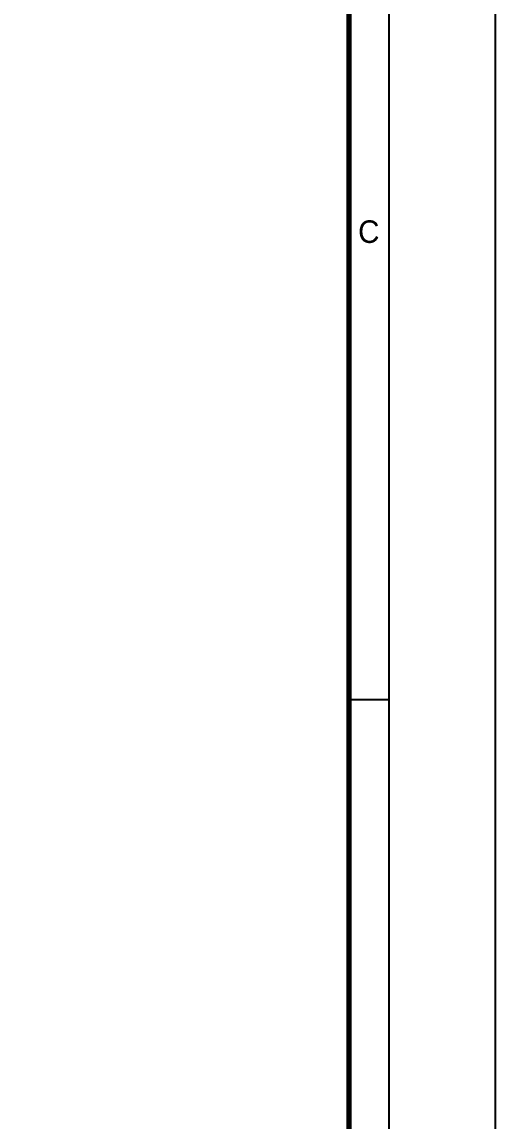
# Model space of a CAD drawing. Header units: inches. Extents: x 0 to 23821, y 0 to 11279.
# Drawn here: x 17537.3 to 17608.5, y 6057.1 to 6222.6 of the extents above; entities that cross this region are included whole.
import ezdxf

# ---------------------------------------------------------------- set-up
doc = ezdxf.new("R2010")
doc.units = ezdxf.units.IN
doc.header["$LTSCALE"] = 10
doc.header["$MEASUREMENT"] = 0
doc.styles.add('SCI', font='')
doc.styles.get('SCI').set_extended_font_data('Gulim')

# ---------------------------------------------------------------- blocks, each defined once
blk = doc.blocks.new('SECHANG A3')
blk.add_line((202, 78), (199, 78))
at = {"color": 1}
blk.add_lwpolyline([(-210, 297), (210, 297), (210, 0), (-210, 0)], close=True, dxfattribs=at)
at = {"color": 2}
blk.add_lwpolyline([(-198, 289.5), (202, 289.5), (202, 7.5), (-198, 7.5)], close=True, dxfattribs=at)
at = {"const_width": 0.4}
blk.add_lwpolyline([(-195, 286.5), (199, 286.5), (199, 10.5), (-195, 10.5)], close=True, dxfattribs=at)
at = {"color": 2, "insert": (200.5, 113.25), "char_height": 1.7, "width": 3, "attachment_point": 5, "style": 'SCI'}
blk.add_mtext('C', dxfattribs=at)

msp = doc.modelspace()

# ---------------------------------------------------------------- block references
at = {"xscale": 2, "yscale": 2, "zscale": 2}
msp.add_blockref('SECHANG A3', (17188.45780541, 5964.45976083), dxfattribs=at)

doc.saveas('drawing.dxf')
